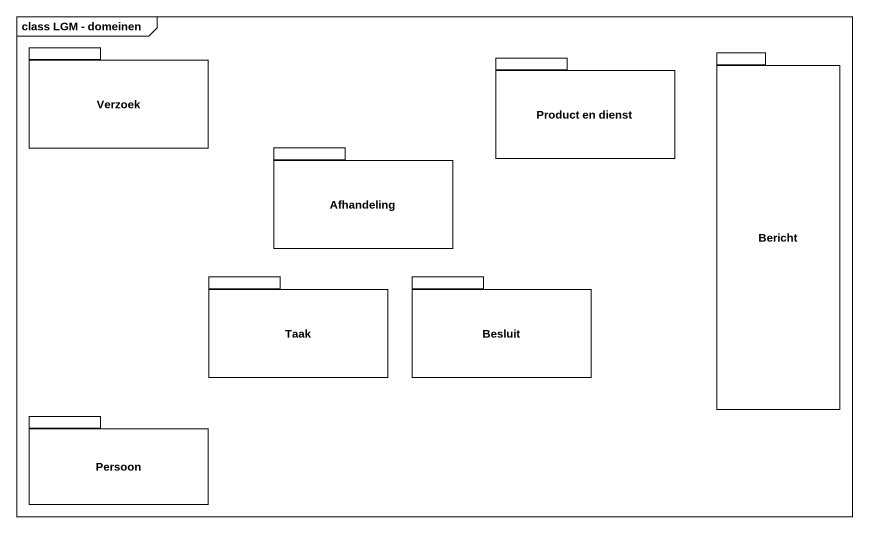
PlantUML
@startuml
mainframe class LGM - domeinen
package Verzoek {
}
package Bericht {
}
package "Product en dienst" as Product_en_dienst {
}
package Afhandeling {
}
package Taak {
}
package Besluit {
}
package Persoon {
}
@enduml
